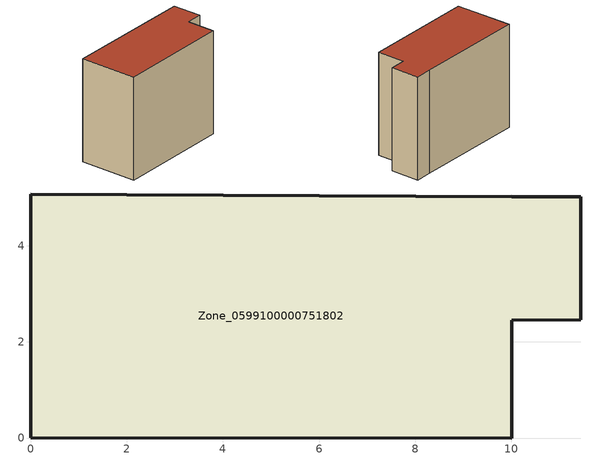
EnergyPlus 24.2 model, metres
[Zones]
Zone_0599100000751802
 floor ground (C_G): 11.45,2.46 10.01,2.45 10.01,0 0,0.01 0,5.08 10.01,5.02 11.44,5.02 z0
 wall outside (C_F): 10.01,2.45 11.45,2.46 11.44,5.02 10.01,5.02 0,5.08 0,0.01 10.01,0 10.01,2.45 z0:9.06
 roof outside (C_R): 11.45,2.46 11.44,5.02 10.01,5.02 0,5.08 0,0.01 10.01,0 10.01,2.45 z9.06
[BUILDING]
Pand.0599100000751802: North Axis=0; Terrain=City; Loads Convergence Tolerance Value=0.04; Temperature Convergence Tolerance Value=0.4; Solar Distribution=FullExterior; Maximum Number of Warmup Days=25; Minimum Number of Warmup Days=1
[Site:Location]
Rotterdam.The.Hague.AP_ZH_NLD Design_Conditions: Latitude=51.96; Longitude=4.45; Time Zone=1; Elevation=-4.5
[SITE:GROUNDTEMPERATURE:BUILDINGSURFACE]
18, 18, 18, 18, 18, 18, 18, 18, 18, 18, 18, 18
[MATERIAL] Thermal Absorptance=0.9; Solar Absorptance=0.7; Visible Absorptance=0.7
Name | Roughness | Thickness | Conductivity | Density | Specific Heat
G.TI.2006-2014 | MediumSmooth | 0.15 | 0.06 | 540 | 1210
F.TI.2006-2014 | Rough | 0.3 | 0.12 | 1920 | 840
R.TI.2006-2014 | MediumRough | 0.2 | 0.08 | 1500 | 1000
[CONSTRUCTION]
C_G: G.TI.2006-2014
C_F: F.TI.2006-2014
C_R: R.TI.2006-2014
[ZONE]
Zone_0599100000751802: Type=1; Multiplier=1; Ceiling Height=Autocalculate; Volume=Autocalculate; Floor Area=autocalculate; Part of Total Floor Area=Yes
[ZONEINFILTRATION:DESIGNFLOWRATE]
Infil_Zone_0599100000751802: Zone or ZoneList or Space or SpaceList=Zone_0599100000751802; Schedule=AlwaysOn; Design Flow Rate Calculation Method=Flow/Area; Flow Rate per Floor Area=0.0015; Constant Term Coefficient=1; Temperature Term Coefficient=0; Velocity Term Coefficient=0; Velocity Squared Term Coefficient=0
[HVACTEMPLATE:ZONE:IDEALLOADSAIRSYSTEM]
Zone_0599100000751802: Maximum Heating Supply Air Temperature=50; Minimum Cooling Supply Air Temperature=13; Maximum Heating Supply Air Humidity Ratio=0.0156; Minimum Cooling Supply Air Humidity Ratio=0.0077; Heating Limit=NoLimit; Cooling Limit=NoLimit; Dehumidification Control Type=ConstantSensibleHeatRatio; Cooling Sensible Heat Ratio=0.7; Dehumidification Setpoint=60; Humidification Control Type=None; Humidification Setpoint=30; Outdoor Air Method=None; Outdoor Air Flow Rate per Person=0.00944; Outdoor Air Flow Rate per Zone Floor Area=0; Outdoor Air Flow Rate per Zone=0; Demand Controlled Ventilation Type=None; Outdoor Air Economizer Type=NoEconomizer; Heat Recovery Type=None; Sensible Heat Recovery Effectiveness=0.7; Latent Heat Recovery Effectiveness=0.65
[ZONECONTROL:THERMOSTAT]
ThermostatControl_Zone_0599100000751802: Zone or ZoneList=Zone_0599100000751802; Control Type Schedule=DualSetpointControlType; Control 1=Thermostat_Zone_0599100000751802; Temperature Difference Between Cutout And Setpoint=0
[THERMOSTATSETPOINT:DUALSETPOINT]
Thermostat_Zone_0599100000751802: Heating Setpoint Temperature Schedule=HeatingSetpoint_Zone_0599100000751802; Cooling Setpoint Temperature Schedule=CoolingSetpoint_Zone_0599100000751802
[SCHEDULE:COMPACT]
HeatingSetpoint_Zone_0599100000751802: Through: 12/31, For: AllDays, Until: 24:00, 21
CoolingSetpoint_Zone_0599100000751802: Through: 12/31, For: AllDays, Until: 24:00, 24
DualSetpointControlType: Through: 12/31, For: AllDays, Until: 24:00, 4
AlwaysOn: Through: 12/31, For: AllDays, Until: 24:00, 1
